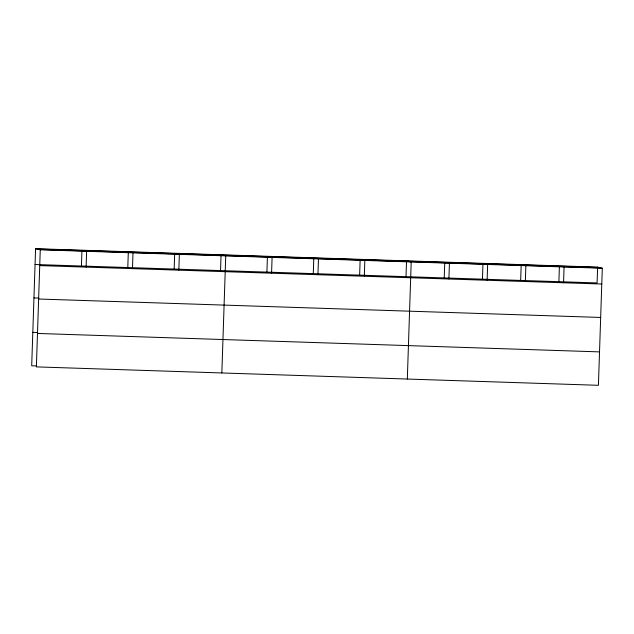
<?xml version="1.0" encoding="UTF-8"?>
<svg xmlns="http://www.w3.org/2000/svg" width="634" height="634" viewBox="0 0 634 634"><rect width="100%" height="100%" fill="white"/><g stroke="black" fill="none" stroke-linecap="round" stroke-linejoin="round"><path stroke-width="0.95" d="M35.583 248.694L40.259 249.788L36.376 366.88L598.417 385.306L602.3 268.222L597.624 267.12L35.583 248.694L31.7 365.778L36.629 365.945M81.429 266.018L81.952 250.208M86.097 267.112L86.628 251.31M127.799 267.54L128.29 252.72M132.466 268.634L132.997 252.831M174.168 269.062L174.659 254.242M178.836 270.155L179.359 254.353M220.537 270.583L221.06 254.773L225.728 255.867L221.845 372.958M266.906 272.105L267.397 257.285M271.574 273.199L272.097 257.388M313.275 273.619L313.798 257.816M317.943 274.72L318.466 258.91M359.637 275.14L360.128 260.32M364.312 276.242L364.835 260.431M406.006 276.662L406.497 261.842M407.321 379.045L411.204 261.953L406.537 260.859M444.228 277.914L444.719 263.094M448.904 279.015L449.427 263.205M482.45 279.166L482.942 264.346M487.118 280.268L487.641 264.457M520.665 280.426L521.156 265.606M525.34 281.52L525.863 265.709M558.887 281.678L559.378 266.859M563.555 282.772L564.078 266.962M597.624 267.12L597.101 282.93L35.06 264.497M37.129 249.051L599.17 267.485M38.714 249.424L600.755 267.857M40.259 249.788L602.3 268.222M39.736 265.598L601.777 284.024M33.951 297.925L38.88 298.083M38.626 299.018L600.667 317.452M32.809 332.359L37.739 332.517M37.477 333.452L599.526 351.886"/></g></svg>
